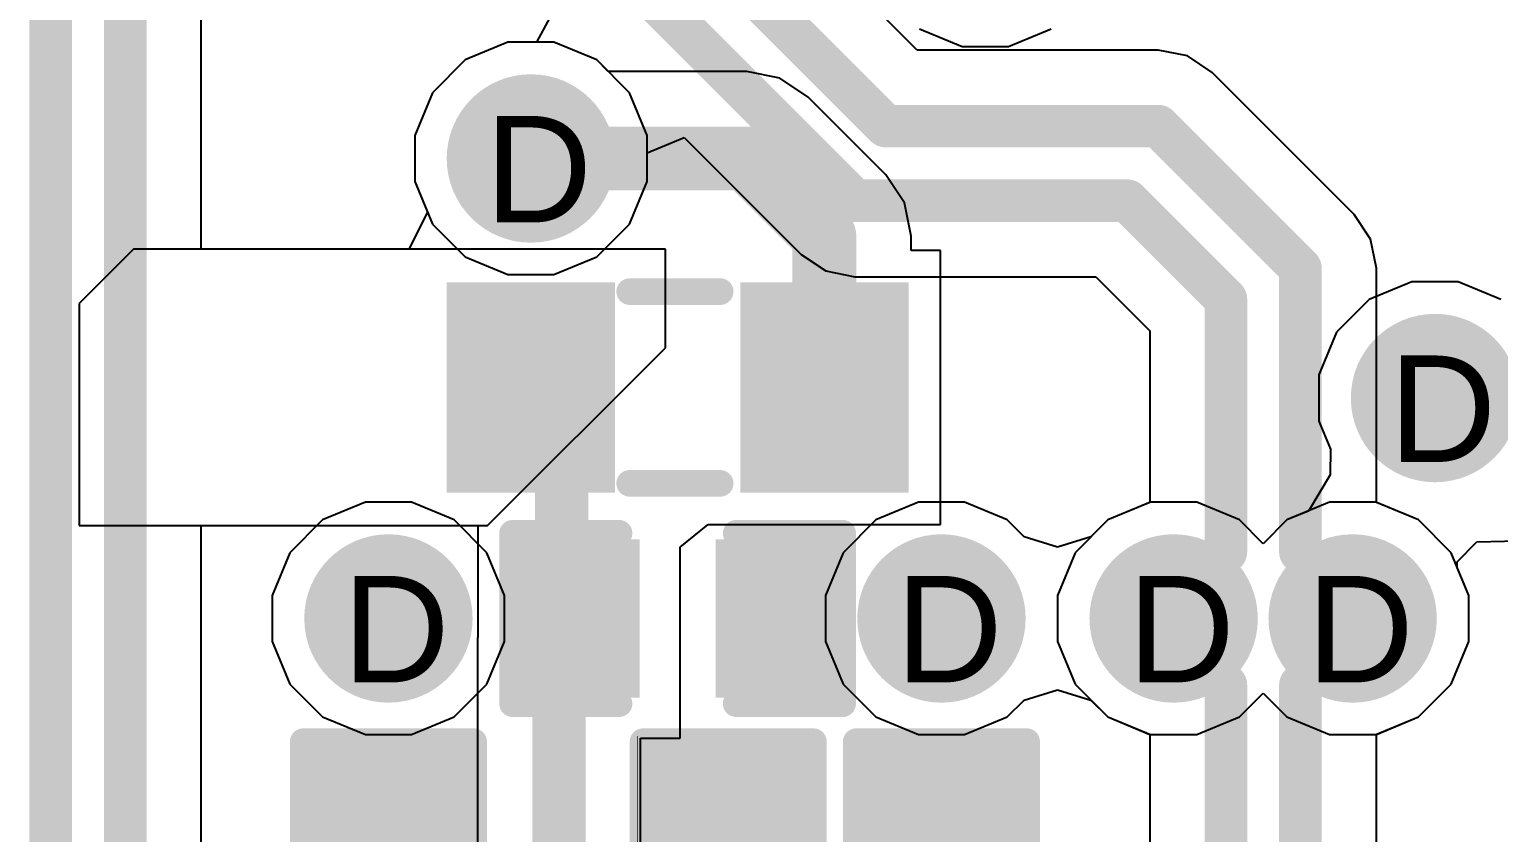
# Model space of a CAD drawing. Header units: inches. Extents: x 0 to 5032, y 0 to 5323.
# Drawn here: x 140.11 to 147.12, y 82.89 to 86.72 of the extents above; entities that cross this region are included whole.
import ezdxf

# ---------------------------------------------------------------- set-up
doc = ezdxf.new("R2010")
doc.units = ezdxf.units.IN
for name, color, linetype in [('Bottom Layer', 5, 'Continuous'), ('Bottom Solder', 6, 'Continuous'), ('Drill Drawing', 1, 'Continuous'), ('Layer 1', 16, 'Continuous'), ('Layer 2', 76, 'Continuous'), ('Top Layer', 1, 'Continuous'), ('Top Overlay', 2, 'Continuous'), ('Top Paste', 8, 'Continuous'), ('Top Solder', 216, 'Continuous'), ('Via Holes', 16, 'Continuous')]:
    doc.layers.add(name, color=color, linetype=linetype)
doc.styles.add('Arial', font='', dxfattribs={"height": 0.2})
doc.styles.get('Arial').set_extended_font_data('Arial')

# ---------------------------------------------------------------- blocks, each defined once
blk = doc.blocks.new('____0402_181')
at = {"layer": 'Top Layer'}
for points in [[(-0.6985, -0.3175), (-0.6985, 0.3175), (-0.2413, 0.3175), (-0.2413, -0.3175)], [(0.2413, -0.3175), (0.2413, 0.3175), (0.6985, 0.3175), (0.6985, -0.3175)]]:
    blk.add_hatch(color=1, dxfattribs=at).paths.add_polyline_path(points)
at = {"layer": 'Top Paste'}
for points in [[(-0.6985, -0.3175), (-0.6985, 0.3175), (-0.2413, 0.3175), (-0.2413, -0.3175)], [(0.2413, -0.3175), (0.2413, 0.3175), (0.6985, 0.3175), (0.6985, -0.3175)]]:
    blk.add_hatch(color=8, dxfattribs=at).paths.add_polyline_path(points)
at = {"layer": 'Top Solder'}
for points in [[(-0.7585, -0.3775), (-0.7585, 0.3775), (-0.1813, 0.3775), (-0.1813, -0.3775)], [(0.1813, -0.3775), (0.1813, 0.3775), (0.7585, 0.3775), (0.7585, -0.3775)]]:
    blk.add_hatch(color=216, dxfattribs=at).paths.add_polyline_path(points)
at = {"layer": 'Top Overlay'}
for points in [[(-0.2794, 0.4064, 0.127, 0.127, 0), (-0.7874, 0.4064, 0.127, 0.127, 0)], [(-0.7874, 0.4064, 0.127, 0.127, 0), (-0.7874, -0.4064, 0.127, 0.127, 0)], [(0.7874, 0.4064, 0.127, 0.127, 0), (0.2794, 0.4064, 0.127, 0.127, 0)], [(0.7874, 0.4064, 0.127, 0.127, 0), (0.7874, -0.4064, 0.127, 0.127, 0)], [(-0.2794, -0.4064, 0.127, 0.127, 0), (-0.7874, -0.4064, 0.127, 0.127, 0)], [(0.7874, -0.4064, 0.127, 0.127, 0), (0.2794, -0.4064, 0.127, 0.127, 0)]]:
    blk.add_lwpolyline(points, format="xyseb", dxfattribs=at)
for points in [[(-0.8191, 0.4064, 0.0635, 0.0635, 1), (-0.7556, 0.4064, 0.0635, 0.0635, 1)], [(-0.8191, 0.4064, 0.0635, 0.0635, 1), (-0.7556, 0.4064, 0.0635, 0.0635, 1)], [(-0.3111, 0.4064, 0.0635, 0.0635, 1), (-0.2477, 0.4064, 0.0635, 0.0635, 1)], [(0.2477, 0.4064, 0.0635, 0.0635, 1), (0.3111, 0.4064, 0.0635, 0.0635, 1)], [(0.7556, 0.4064, 0.0635, 0.0635, 1), (0.8191, 0.4064, 0.0635, 0.0635, 1)], [(0.7556, 0.4064, 0.0635, 0.0635, 1), (0.8191, 0.4064, 0.0635, 0.0635, 1)], [(-0.8191, -0.4064, 0.0635, 0.0635, 1), (-0.7556, -0.4064, 0.0635, 0.0635, 1)], [(-0.8191, -0.4064, 0.0635, 0.0635, 1), (-0.7556, -0.4064, 0.0635, 0.0635, 1)], [(-0.3111, -0.4064, 0.0635, 0.0635, 1), (-0.2477, -0.4064, 0.0635, 0.0635, 1)], [(0.2477, -0.4064, 0.0635, 0.0635, 1), (0.3111, -0.4064, 0.0635, 0.0635, 1)], [(0.7556, -0.4064, 0.0635, 0.0635, 1), (0.8191, -0.4064, 0.0635, 0.0635, 1)], [(0.7556, -0.4064, 0.0635, 0.0635, 1), (0.8191, -0.4064, 0.0635, 0.0635, 1)]]:
    blk.add_lwpolyline(points, format="xyseb", close=True, dxfattribs=at)
blk = doc.blocks.new('____0402_183')
at = {"layer": 'Top Layer'}
for points in [[(-0.6985, -0.3175), (-0.6985, 0.3175), (-0.2413, 0.3175), (-0.2413, -0.3175)], [(0.2413, -0.3175), (0.2413, 0.3175), (0.6985, 0.3175), (0.6985, -0.3175)]]:
    blk.add_hatch(color=1, dxfattribs=at).paths.add_polyline_path(points)
at = {"layer": 'Top Paste'}
for points in [[(-0.6985, -0.3175), (-0.6985, 0.3175), (-0.2413, 0.3175), (-0.2413, -0.3175)], [(0.2413, -0.3175), (0.2413, 0.3175), (0.6985, 0.3175), (0.6985, -0.3175)]]:
    blk.add_hatch(color=8, dxfattribs=at).paths.add_polyline_path(points)
at = {"layer": 'Top Solder'}
for points in [[(-0.7585, -0.3775), (-0.7585, 0.3775), (-0.1813, 0.3775), (-0.1813, -0.3775)], [(0.1813, -0.3775), (0.1813, 0.3775), (0.7585, 0.3775), (0.7585, -0.3775)]]:
    blk.add_hatch(color=216, dxfattribs=at).paths.add_polyline_path(points)
at = {"layer": 'Top Overlay'}
for points in [[(-0.2794, 0.4064, 0.127, 0.127, 0), (-0.7874, 0.4064, 0.127, 0.127, 0)], [(-0.7874, -0.4064, 0.127, 0.127, 0), (-0.7874, 0.4064, 0.127, 0.127, 0)], [(0.7874, 0.4064, 0.127, 0.127, 0), (0.2794, 0.4064, 0.127, 0.127, 0)], [(0.7874, -0.4064, 0.127, 0.127, 0), (0.7874, 0.4064, 0.127, 0.127, 0)], [(-0.2794, -0.4064, 0.127, 0.127, 0), (-0.7874, -0.4064, 0.127, 0.127, 0)], [(0.7874, -0.4064, 0.127, 0.127, 0), (0.2794, -0.4064, 0.127, 0.127, 0)]]:
    blk.add_lwpolyline(points, format="xyseb", dxfattribs=at)
for points in [[(-0.8191, 0.4064, 0.0635, 0.0635, 1), (-0.7556, 0.4064, 0.0635, 0.0635, 1)], [(-0.8191, 0.4064, 0.0635, 0.0635, 1), (-0.7556, 0.4064, 0.0635, 0.0635, 1)], [(-0.3111, 0.4064, 0.0635, 0.0635, 1), (-0.2477, 0.4064, 0.0635, 0.0635, 1)], [(0.2477, 0.4064, 0.0635, 0.0635, 1), (0.3111, 0.4064, 0.0635, 0.0635, 1)], [(0.7556, 0.4064, 0.0635, 0.0635, 1), (0.8191, 0.4064, 0.0635, 0.0635, 1)], [(0.7556, 0.4064, 0.0635, 0.0635, 1), (0.8191, 0.4064, 0.0635, 0.0635, 1)], [(-0.8191, -0.4064, 0.0635, 0.0635, 1), (-0.7556, -0.4064, 0.0635, 0.0635, 1)], [(-0.8191, -0.4064, 0.0635, 0.0635, 1), (-0.7556, -0.4064, 0.0635, 0.0635, 1)], [(-0.3111, -0.4064, 0.0635, 0.0635, 1), (-0.2477, -0.4064, 0.0635, 0.0635, 1)], [(0.2477, -0.4064, 0.0635, 0.0635, 1), (0.3111, -0.4064, 0.0635, 0.0635, 1)], [(0.7556, -0.4064, 0.0635, 0.0635, 1), (0.8191, -0.4064, 0.0635, 0.0635, 1)], [(0.7556, -0.4064, 0.0635, 0.0635, 1), (0.8191, -0.4064, 0.0635, 0.0635, 1)]]:
    blk.add_lwpolyline(points, format="xyseb", close=True, dxfattribs=at)
blk = doc.blocks.new('____0402_184')
at = {"layer": 'Top Layer'}
for points in [[(-0.6985, -0.3175), (-0.6985, 0.3175), (-0.2413, 0.3175), (-0.2413, -0.3175)], [(0.2413, -0.3175), (0.2413, 0.3175), (0.6985, 0.3175), (0.6985, -0.3175)]]:
    blk.add_hatch(color=1, dxfattribs=at).paths.add_polyline_path(points)
at = {"layer": 'Top Paste'}
for points in [[(-0.6985, -0.3175), (-0.6985, 0.3175), (-0.2413, 0.3175), (-0.2413, -0.3175)], [(0.2413, -0.3175), (0.2413, 0.3175), (0.6985, 0.3175), (0.6985, -0.3175)]]:
    blk.add_hatch(color=8, dxfattribs=at).paths.add_polyline_path(points)
at = {"layer": 'Top Solder'}
for points in [[(-0.7585, -0.3775), (-0.7585, 0.3775), (-0.1813, 0.3775), (-0.1813, -0.3775)], [(0.1813, -0.3775), (0.1813, 0.3775), (0.7585, 0.3775), (0.7585, -0.3775)]]:
    blk.add_hatch(color=216, dxfattribs=at).paths.add_polyline_path(points)
at = {"layer": 'Top Overlay'}
for points in [[(-0.2794, 0.4064, 0.127, 0.127, 0), (-0.7874, 0.4064, 0.127, 0.127, 0)], [(-0.7874, -0.4064, 0.127, 0.127, 0), (-0.7874, 0.4064, 0.127, 0.127, 0)], [(0.7874, 0.4064, 0.127, 0.127, 0), (0.2794, 0.4064, 0.127, 0.127, 0)], [(0.7874, -0.4064, 0.127, 0.127, 0), (0.7874, 0.4064, 0.127, 0.127, 0)], [(-0.2794, -0.4064, 0.127, 0.127, 0), (-0.7874, -0.4064, 0.127, 0.127, 0)], [(0.7874, -0.4064, 0.127, 0.127, 0), (0.2794, -0.4064, 0.127, 0.127, 0)]]:
    blk.add_lwpolyline(points, format="xyseb", dxfattribs=at)
for points in [[(-0.8191, 0.4064, 0.0635, 0.0635, 1), (-0.7556, 0.4064, 0.0635, 0.0635, 1)], [(-0.8191, 0.4064, 0.0635, 0.0635, 1), (-0.7556, 0.4064, 0.0635, 0.0635, 1)], [(-0.3111, 0.4064, 0.0635, 0.0635, 1), (-0.2477, 0.4064, 0.0635, 0.0635, 1)], [(0.2477, 0.4064, 0.0635, 0.0635, 1), (0.3111, 0.4064, 0.0635, 0.0635, 1)], [(0.7556, 0.4064, 0.0635, 0.0635, 1), (0.8191, 0.4064, 0.0635, 0.0635, 1)], [(0.7556, 0.4064, 0.0635, 0.0635, 1), (0.8191, 0.4064, 0.0635, 0.0635, 1)], [(-0.8191, -0.4064, 0.0635, 0.0635, 1), (-0.7556, -0.4064, 0.0635, 0.0635, 1)], [(-0.8191, -0.4064, 0.0635, 0.0635, 1), (-0.7556, -0.4064, 0.0635, 0.0635, 1)], [(-0.3111, -0.4064, 0.0635, 0.0635, 1), (-0.2477, -0.4064, 0.0635, 0.0635, 1)], [(0.2477, -0.4064, 0.0635, 0.0635, 1), (0.3111, -0.4064, 0.0635, 0.0635, 1)], [(0.7556, -0.4064, 0.0635, 0.0635, 1), (0.8191, -0.4064, 0.0635, 0.0635, 1)], [(0.7556, -0.4064, 0.0635, 0.0635, 1), (0.8191, -0.4064, 0.0635, 0.0635, 1)]]:
    blk.add_lwpolyline(points, format="xyseb", close=True, dxfattribs=at)
blk = doc.blocks.new('IND_0603__1608_M_______197')
at = {"layer": 'Top Layer'}
for points in [[(-1, 0.4), (-0.4, 0.4), (-0.4, -0.4), (-1, -0.4)], [(0.4, 0.4), (1, 0.4), (1, -0.4), (0.4, -0.4)]]:
    blk.add_hatch(color=1, dxfattribs=at).paths.add_polyline_path(points)
at = {"layer": 'Top Paste'}
for points in [[(-1, 0.4), (-0.4, 0.4), (-0.4, -0.4), (-1, -0.4)], [(0.4, 0.4), (1, 0.4), (1, -0.4), (0.4, -0.4)]]:
    blk.add_hatch(color=8, dxfattribs=at).paths.add_polyline_path(points)
at = {"layer": 'Top Solder'}
for points in [[(-1.1016, 0.5016), (-0.2984, 0.5016), (-0.2984, -0.5016), (-1.1016, -0.5016)], [(0.2984, 0.5016), (1.1016, 0.5016), (1.1016, -0.5016), (0.2984, -0.5016)]]:
    blk.add_hatch(color=216, dxfattribs=at).paths.add_polyline_path(points)
at = {"layer": 'Top Overlay'}
for points in [[(0.2286, 0.4572, 0.127, 0.127, 0), (-0.2032, 0.4572, 0.127, 0.127, 0)], [(0.2286, -0.4572, 0.127, 0.127, 0), (-0.2032, -0.4572, 0.127, 0.127, 0)]]:
    blk.add_lwpolyline(points, format="xyseb", dxfattribs=at)
for points in [[(-0.2349, 0.4572, 0.0635, 0.0635, 1), (-0.1714, 0.4572, 0.0635, 0.0635, 1)], [(0.1968, 0.4572, 0.0635, 0.0635, 1), (0.2604, 0.4572, 0.0635, 0.0635, 1)], [(-0.2349, -0.4572, 0.0635, 0.0635, 1), (-0.1714, -0.4572, 0.0635, 0.0635, 1)], [(0.1968, -0.4572, 0.0635, 0.0635, 1), (0.2604, -0.4572, 0.0635, 0.0635, 1)]]:
    blk.add_lwpolyline(points, format="xyseb", close=True, dxfattribs=at)
blk = doc.blocks.new('R___0402_203')
at = {"layer": 'Top Layer'}
for points in [[(-0.6985, -0.3175), (-0.6985, 0.3175), (-0.2413, 0.3175), (-0.2413, -0.3175)], [(0.2413, -0.3175), (0.2413, 0.3175), (0.6985, 0.3175), (0.6985, -0.3175)]]:
    blk.add_hatch(color=1, dxfattribs=at).paths.add_polyline_path(points)
at = {"layer": 'Top Paste'}
for points in [[(-0.6985, -0.3175), (-0.6985, 0.3175), (-0.2413, 0.3175), (-0.2413, -0.3175)], [(0.2413, -0.3175), (0.2413, 0.3175), (0.6985, 0.3175), (0.6985, -0.3175)]]:
    blk.add_hatch(color=8, dxfattribs=at).paths.add_polyline_path(points)
at = {"layer": 'Top Solder'}
for points in [[(-0.7535, -0.3725), (-0.7535, 0.3725), (-0.1863, 0.3725), (-0.1863, -0.3725)], [(0.1863, -0.3725), (0.1863, 0.3725), (0.7535, 0.3725), (0.7535, -0.3725)]]:
    blk.add_hatch(color=216, dxfattribs=at).paths.add_polyline_path(points)
at = {"layer": 'Top Overlay'}
for points in [[(-0.7874, -0.4064, 0.127, 0.127, 0), (-0.7874, 0.4064, 0.127, 0.127, 0)], [(0.7874, 0.4064, 0.127, 0.127, 0), (-0.7874, 0.4064, 0.127, 0.127, 0)], [(0.7874, -0.4064, 0.127, 0.127, 0), (0.7874, 0.4064, 0.127, 0.127, 0)], [(0.7874, -0.4064, 0.127, 0.127, 0), (-0.7874, -0.4064, 0.127, 0.127, 0)], [(0.8128, -0.4318, 0.00323, 0.00323, 0), (-0.8128, -0.4318, 0.00323, 0.00323, 0)]]:
    blk.add_lwpolyline(points, format="xyseb", dxfattribs=at)
for points in [[(-0.8191, 0.4064, 0.0635, 0.0635, 1), (-0.7556, 0.4064, 0.0635, 0.0635, 1)], [(-0.8191, 0.4064, 0.0635, 0.0635, 1), (-0.7556, 0.4064, 0.0635, 0.0635, 1)], [(0.7556, 0.4064, 0.0635, 0.0635, 1), (0.8191, 0.4064, 0.0635, 0.0635, 1)], [(0.7556, 0.4064, 0.0635, 0.0635, 1), (0.8191, 0.4064, 0.0635, 0.0635, 1)], [(-0.8191, -0.4064, 0.0635, 0.0635, 1), (-0.7556, -0.4064, 0.0635, 0.0635, 1)], [(-0.8191, -0.4064, 0.0635, 0.0635, 1), (-0.7556, -0.4064, 0.0635, 0.0635, 1)], [(0.7556, -0.4064, 0.0635, 0.0635, 1), (0.8191, -0.4064, 0.0635, 0.0635, 1)], [(0.7556, -0.4064, 0.0635, 0.0635, 1), (0.8191, -0.4064, 0.0635, 0.0635, 1)], [(-0.8136, -0.4318, 0.00161, 0.00161, 1), (-0.812, -0.4318, 0.00161, 0.00161, 1)], [(0.812, -0.4318, 0.00161, 0.00161, 1), (0.8136, -0.4318, 0.00161, 0.00161, 1)]]:
    blk.add_lwpolyline(points, format="xyseb", close=True, dxfattribs=at)

msp = doc.modelspace()

# ---------------------------------------------------------------- hatches: boundary and pattern name
at = {"layer": 'Bottom Layer'}
h = msp.add_hatch(color=5, dxfattribs=at)
edge = h.paths.add_edge_path()
edge.add_arc((142.5034, 86.1016), 0.3, 0, 360)
h = msp.add_hatch(color=5, dxfattribs=at)
edge = h.paths.add_edge_path()
edge.add_arc((146.8167, 84.9591), 0.3, 0, 360)
h = msp.add_hatch(color=5, dxfattribs=at)
edge = h.paths.add_edge_path()
edge.add_arc((141.8237, 83.9078), 0.3, 0, 360)
h = msp.add_hatch(color=5, dxfattribs=at)
edge = h.paths.add_edge_path()
edge.add_arc((144.4621, 83.9078), 0.3, 0, 360)
h = msp.add_hatch(color=5, dxfattribs=at)
edge = h.paths.add_edge_path()
edge.add_arc((145.5698, 83.9078), 0.3, 0, 360)
h = msp.add_hatch(color=5, dxfattribs=at)
edge = h.paths.add_edge_path()
edge.add_arc((146.4238, 83.9078), 0.3, 0, 360)
at = {"layer": 'Bottom Solder'}
h = msp.add_hatch(color=6, dxfattribs=at)
edge = h.paths.add_edge_path()
edge.add_arc((142.5034, 86.1016), 0.4016, 0, 360)
h = msp.add_hatch(color=6, dxfattribs=at)
edge = h.paths.add_edge_path()
edge.add_arc((146.8167, 84.9591), 0.4016, 0, 360)
h = msp.add_hatch(color=6, dxfattribs=at)
edge = h.paths.add_edge_path()
edge.add_arc((141.8237, 83.9078), 0.4016, 0, 360)
h = msp.add_hatch(color=6, dxfattribs=at)
edge = h.paths.add_edge_path()
edge.add_arc((144.4621, 83.9078), 0.4016, 0, 360)
h = msp.add_hatch(color=6, dxfattribs=at)
edge = h.paths.add_edge_path()
edge.add_arc((145.5698, 83.9078), 0.4016, 0, 360)
h = msp.add_hatch(color=6, dxfattribs=at)
edge = h.paths.add_edge_path()
edge.add_arc((146.4238, 83.9078), 0.4016, 0, 360)
at = {"layer": 'Layer 1'}
h = msp.add_hatch(color=16, dxfattribs=at)
edge = h.paths.add_edge_path()
edge.add_arc((142.5034, 86.1016), 0.3, 0, 360)
h = msp.add_hatch(color=16, dxfattribs=at)
edge = h.paths.add_edge_path()
edge.add_arc((146.8167, 84.9591), 0.3, 0, 360)
h = msp.add_hatch(color=16, dxfattribs=at)
edge = h.paths.add_edge_path()
edge.add_arc((141.8237, 83.9078), 0.3, 0, 360)
h = msp.add_hatch(color=16, dxfattribs=at)
edge = h.paths.add_edge_path()
edge.add_arc((144.4621, 83.9078), 0.3, 0, 360)
h = msp.add_hatch(color=16, dxfattribs=at)
edge = h.paths.add_edge_path()
edge.add_arc((145.5698, 83.9078), 0.3, 0, 360)
h = msp.add_hatch(color=16, dxfattribs=at)
edge = h.paths.add_edge_path()
edge.add_arc((146.4238, 83.9078), 0.3, 0, 360)
at = {"layer": 'Layer 2'}
h = msp.add_hatch(color=76, dxfattribs=at)
edge = h.paths.add_edge_path()
edge.add_arc((142.5034, 86.1016), 0.3, 0, 360)
h = msp.add_hatch(color=76, dxfattribs=at)
edge = h.paths.add_edge_path()
edge.add_arc((146.8167, 84.9591), 0.3, 0, 360)
h = msp.add_hatch(color=76, dxfattribs=at)
edge = h.paths.add_edge_path()
edge.add_arc((141.8237, 83.9078), 0.3, 0, 360)
h = msp.add_hatch(color=76, dxfattribs=at)
edge = h.paths.add_edge_path()
edge.add_arc((144.4621, 83.9078), 0.3, 0, 360)
h = msp.add_hatch(color=76, dxfattribs=at)
edge = h.paths.add_edge_path()
edge.add_arc((145.5698, 83.9078), 0.3, 0, 360)
h = msp.add_hatch(color=76, dxfattribs=at)
edge = h.paths.add_edge_path()
edge.add_arc((146.4238, 83.9078), 0.3, 0, 360)
at = {"layer": 'Top Layer'}
h = msp.add_hatch(color=1, dxfattribs=at)
edge = h.paths.add_edge_path()
edge.add_arc((142.5034, 86.1016), 0.3, 0, 360)
h = msp.add_hatch(color=1, dxfattribs=at)
edge = h.paths.add_edge_path()
edge.add_arc((146.8167, 84.9591), 0.3, 0, 360)
h = msp.add_hatch(color=1, dxfattribs=at)
edge = h.paths.add_edge_path()
edge.add_arc((141.8237, 83.9078), 0.3, 0, 360)
h = msp.add_hatch(color=1, dxfattribs=at)
edge = h.paths.add_edge_path()
edge.add_arc((144.4621, 83.9078), 0.3, 0, 360)
h = msp.add_hatch(color=1, dxfattribs=at)
edge = h.paths.add_edge_path()
edge.add_arc((145.5698, 83.9078), 0.3, 0, 360)
h = msp.add_hatch(color=1, dxfattribs=at)
edge = h.paths.add_edge_path()
edge.add_arc((146.4238, 83.9078), 0.3, 0, 360)
at = {"layer": 'Top Solder'}
h = msp.add_hatch(color=216, dxfattribs=at)
edge = h.paths.add_edge_path()
edge.add_arc((142.5034, 86.1016), 0.4016, 0, 360)
h = msp.add_hatch(color=216, dxfattribs=at)
edge = h.paths.add_edge_path()
edge.add_arc((146.8167, 84.9591), 0.4016, 0, 360)
h = msp.add_hatch(color=216, dxfattribs=at)
edge = h.paths.add_edge_path()
edge.add_arc((141.8237, 83.9078), 0.4016, 0, 360)
h = msp.add_hatch(color=216, dxfattribs=at)
edge = h.paths.add_edge_path()
edge.add_arc((144.4621, 83.9078), 0.4016, 0, 360)
h = msp.add_hatch(color=216, dxfattribs=at)
edge = h.paths.add_edge_path()
edge.add_arc((145.5698, 83.9078), 0.4016, 0, 360)
h = msp.add_hatch(color=216, dxfattribs=at)
edge = h.paths.add_edge_path()
edge.add_arc((146.4238, 83.9078), 0.4016, 0, 360)
at = {"layer": 'Via Holes'}
h = msp.add_hatch(color=7, dxfattribs=at)
edge = h.paths.add_edge_path()
edge.add_arc((142.5034, 86.1016), 0.15, 0, 360)
h = msp.add_hatch(color=7, dxfattribs=at)
edge = h.paths.add_edge_path()
edge.add_arc((146.8167, 84.9591), 0.15, 0, 360)
h = msp.add_hatch(color=7, dxfattribs=at)
edge = h.paths.add_edge_path()
edge.add_arc((141.8237, 83.9078), 0.15, 0, 360)
h = msp.add_hatch(color=7, dxfattribs=at)
edge = h.paths.add_edge_path()
edge.add_arc((144.4621, 83.9078), 0.15, 0, 360)
h = msp.add_hatch(color=7, dxfattribs=at)
edge = h.paths.add_edge_path()
edge.add_arc((145.5698, 83.9078), 0.15, 0, 360)
h = msp.add_hatch(color=7, dxfattribs=at)
edge = h.paths.add_edge_path()
edge.add_arc((146.4238, 83.9078), 0.15, 0, 360)

# ---------------------------------------------------------------- linework, layer by layer
at = {"layer": 'Bottom Layer'}
for p, q in [((144.3469, 86.6184), (143.5932, 87.3721)), ((142.5944, 86.7739), (142.5298, 86.6556)), ((142.3933, 86.6556), (142.1896, 86.5713)), ((142.5298, 86.6556), (142.3933, 86.6556)), ((142.1896, 86.5713), (142.0338, 86.4154)), ((145.4966, 86.6184), (144.3469, 86.6184)), ((145.6354, 86.5908), (145.4966, 86.6184)), ((145.4966, 86.6184), (145.4966, 86.6184)), ((145.753, 86.5122), (145.6354, 86.5908)), ((146.0524, 86.2128), (145.753, 86.5122)), ((142.0338, 86.4154), (141.9494, 86.2118)), ((141.9494, 86.2118), (141.9494, 85.9914)), ((143.0574, 86.128), (143.2352, 86.2017)), ((143.2352, 86.2017), (143.7931, 85.6438)), ((146.4309, 85.8343), (146.0524, 86.2128)), ((146.0524, 86.2128), (146.0524, 86.2128)), ((146.0524, 86.2128), (146.0524, 86.2128)), ((143.0574, 85.9914), (143.0574, 86.128)), ((141.9494, 85.9914), (142.0338, 85.7878)), ((142.9731, 85.7878), (143.0574, 85.9914)), ((146.5095, 85.7166), (146.4309, 85.8343)), ((142.0338, 85.7878), (142.1896, 85.632)), ((142.8173, 85.632), (142.9731, 85.7878)), ((146.5371, 85.5779), (146.5095, 85.7166)), ((142.1896, 85.632), (142.3933, 85.5476)), ((142.6136, 85.5476), (142.8173, 85.632)), ((143.7931, 85.6438), (143.7931, 85.6438)), ((143.7931, 85.6438), (143.9107, 85.5652)), ((142.3933, 85.5476), (142.6136, 85.5476)), ((143.9107, 85.5652), (144.0495, 85.5376)), ((144.0495, 85.5376), (144.0495, 85.5376)), ((144.0495, 85.5376), (145.1992, 85.5376)), ((145.1992, 85.5376), (145.2882, 85.4486)), ((146.5371, 84.4605), (146.5371, 85.5779)), ((146.5371, 85.5779), (146.5371, 85.5779)), ((145.2882, 85.4486), (145.2882, 85.4486)), ((145.2882, 85.4486), (145.4564, 85.2804)), ((145.4564, 85.2804), (145.4564, 84.4605)), ((145.4564, 84.4605), (145.2559, 84.3775)), ((146.7376, 84.3775), (146.5371, 84.4605)), ((145.2559, 84.3775), (145.1001, 84.2216)), ((146.8934, 84.2216), (146.7376, 84.3775)), ((145.1001, 84.2216), (145.0158, 84.018)), ((146.9778, 84.018), (146.8934, 84.2216)), ((145.0158, 84.018), (145.0158, 83.7976)), ((146.9778, 83.7976), (146.9778, 84.018)), ((145.0158, 83.7976), (145.1001, 83.594)), ((146.8934, 83.594), (146.9778, 83.7976)), ((145.1001, 83.594), (145.2559, 83.4382)), ((146.7376, 83.4382), (146.8934, 83.594)), ((145.8836, 83.4382), (145.9968, 83.5514)), ((145.9968, 83.5514), (146.1099, 83.4382)), ((145.2559, 83.4382), (145.4596, 83.3538)), ((145.6799, 83.3538), (145.8836, 83.4382)), ((146.1099, 83.4382), (146.3136, 83.3538)), ((146.5339, 83.3538), (146.7376, 83.4382)), ((145.4596, 83.3538), (145.6799, 83.3538)), ((146.3136, 83.3538), (146.5339, 83.3538))]:
    msp.add_line(p, q, dxfattribs=at)
for points in [[(143.2306, 87.2219, 0.2032, 0.2032, 0), (144.1968, 86.2558, 0.2032, 0.2032, 0)], [(142.875, 87.0746, 0.2032, 0.2032, 0), (144.0495, 85.9002, 0.2032, 0.2032, 0)], [(144.1968, 86.2558, 0.2032, 0.2032, 0), (145.4966, 86.2558, 0.2032, 0.2032, 0)], [(145.4966, 86.2558, 0.2032, 0.2032, 0), (145.796, 85.9564, 0.2032, 0.2032, 0)], [(145.796, 85.9564, 0.2032, 0.2032, 0), (146.1746, 85.5779, 0.2032, 0.2032, 0)], [(145.796, 85.9564, 0.2032, 0.2032, 0), (145.796, 85.9564, 0.2032, 0.2032, 0)], [(144.0495, 85.9002, 0.2032, 0.2032, 0), (145.3493, 85.9002, 0.2032, 0.2032, 0)], [(145.3493, 85.9002, 0.2032, 0.2032, 0), (145.5446, 85.705, 0.2032, 0.2032, 0)], [(145.5446, 85.705, 0.2032, 0.2032, 0), (145.819, 85.4306, 0.2032, 0.2032, 0)], [(146.1746, 84.2253, 0.2032, 0.2032, 0), (146.1746, 85.5779, 0.2032, 0.2032, 0)], [(145.819, 84.2253, 0.2032, 0.2032, 0), (145.819, 85.4306, 0.2032, 0.2032, 0)], [(145.5698, 83.9761, 0.2032, 0.2032, 0), (145.819, 84.2253, 0.2032, 0.2032, 0)], [(146.1746, 84.2253, 0.2032, 0.2032, 0), (146.4238, 83.9761, 0.2032, 0.2032, 0)], [(145.5698, 83.9078, 0.2032, 0.2032, 0), (145.5698, 83.9761, 0.2032, 0.2032, 0)], [(146.4238, 83.9078, 0.2032, 0.2032, 0), (146.4238, 83.9761, 0.2032, 0.2032, 0)]]:
    msp.add_lwpolyline(points, format="xyseb", dxfattribs=at)
for points in [[(144.146, 86.2558, 0.1016, 0.1016, 1), (144.2476, 86.2558, 0.1016, 0.1016, 1)], [(144.146, 86.2558, 0.1016, 0.1016, 1), (144.2476, 86.2558, 0.1016, 0.1016, 1)], [(145.4458, 86.2558, 0.1016, 0.1016, 1), (145.5474, 86.2558, 0.1016, 0.1016, 1)], [(145.4458, 86.2558, 0.1016, 0.1016, 1), (145.5474, 86.2558, 0.1016, 0.1016, 1)], [(145.7452, 85.9564, 0.1016, 0.1016, 1), (145.8468, 85.9564, 0.1016, 0.1016, 1)], [(145.7452, 85.9564, 0.1016, 0.1016, 1), (145.8468, 85.9564, 0.1016, 0.1016, 1)], [(145.7452, 85.9564, 0.1016, 0.1016, 1), (145.8468, 85.9564, 0.1016, 0.1016, 1)], [(145.7452, 85.9564, 0.1016, 0.1016, 1), (145.8468, 85.9564, 0.1016, 0.1016, 1)], [(143.9987, 85.9002, 0.1016, 0.1016, 1), (144.1003, 85.9002, 0.1016, 0.1016, 1)], [(143.9987, 85.9002, 0.1016, 0.1016, 1), (144.1003, 85.9002, 0.1016, 0.1016, 1)], [(145.2985, 85.9002, 0.1016, 0.1016, 1), (145.4001, 85.9002, 0.1016, 0.1016, 1)], [(145.2985, 85.9002, 0.1016, 0.1016, 1), (145.4001, 85.9002, 0.1016, 0.1016, 1)], [(145.4938, 85.705, 0.1016, 0.1016, 1), (145.5954, 85.705, 0.1016, 0.1016, 1)], [(145.4938, 85.705, 0.1016, 0.1016, 1), (145.5954, 85.705, 0.1016, 0.1016, 1)], [(146.1238, 85.5779, 0.1016, 0.1016, 1), (146.2254, 85.5779, 0.1016, 0.1016, 1)], [(146.1238, 85.5779, 0.1016, 0.1016, 1), (146.2254, 85.5779, 0.1016, 0.1016, 1)], [(145.7682, 85.4306, 0.1016, 0.1016, 1), (145.8698, 85.4306, 0.1016, 0.1016, 1)], [(145.7682, 85.4306, 0.1016, 0.1016, 1), (145.8698, 85.4306, 0.1016, 0.1016, 1)], [(145.7682, 84.2253, 0.1016, 0.1016, 1), (145.8698, 84.2253, 0.1016, 0.1016, 1)], [(145.7682, 84.2253, 0.1016, 0.1016, 1), (145.8698, 84.2253, 0.1016, 0.1016, 1)], [(146.1238, 84.2253, 0.1016, 0.1016, 1), (146.2254, 84.2253, 0.1016, 0.1016, 1)], [(146.1238, 84.2253, 0.1016, 0.1016, 1), (146.2254, 84.2253, 0.1016, 0.1016, 1)], [(145.519, 83.9761, 0.1016, 0.1016, 1), (145.6206, 83.9761, 0.1016, 0.1016, 1)], [(145.519, 83.9761, 0.1016, 0.1016, 1), (145.6206, 83.9761, 0.1016, 0.1016, 1)], [(146.373, 83.9761, 0.1016, 0.1016, 1), (146.4746, 83.9761, 0.1016, 0.1016, 1)], [(146.373, 83.9761, 0.1016, 0.1016, 1), (146.4746, 83.9761, 0.1016, 0.1016, 1)], [(145.519, 83.9078, 0.1016, 0.1016, 1), (145.6206, 83.9078, 0.1016, 0.1016, 1)], [(146.373, 83.9078, 0.1016, 0.1016, 1), (146.4746, 83.9078, 0.1016, 0.1016, 1)]]:
    msp.add_lwpolyline(points, format="xyseb", close=True, dxfattribs=at)
at = {"layer": 'Layer 1'}
for p, q in [((142.3933, 86.6556), (142.1896, 86.5713)), ((142.6136, 86.6556), (142.3933, 86.6556)), ((142.8173, 86.5713), (142.6136, 86.6556)), ((142.1896, 86.5713), (142.0338, 86.4154)), ((142.9731, 86.4154), (142.8173, 86.5713)), ((142.0338, 86.4154), (141.9494, 86.2118)), ((143.0574, 86.2118), (142.9731, 86.4154)), ((141.9494, 86.2118), (141.9494, 85.9914)), ((143.0574, 85.9914), (143.0574, 86.2118)), ((141.9494, 85.9914), (142.0338, 85.7878)), ((142.9731, 85.7878), (143.0574, 85.9914)), ((142.0338, 85.7878), (142.1896, 85.632)), ((142.8173, 85.632), (142.9731, 85.7878)), ((142.1896, 85.632), (142.3933, 85.5476)), ((142.6136, 85.5476), (142.8173, 85.632)), ((142.3933, 85.5476), (142.6136, 85.5476)), ((145.4596, 84.4618), (145.2559, 84.3775)), ((145.6799, 84.4618), (145.4596, 84.4618)), ((145.8836, 84.3775), (145.6799, 84.4618)), ((146.3136, 84.4618), (146.1099, 84.3775)), ((146.5339, 84.4618), (146.3136, 84.4618)), ((146.7376, 84.3775), (146.5339, 84.4618)), ((145.2559, 84.3775), (145.1001, 84.2216)), ((145.9968, 84.2643), (145.8836, 84.3775)), ((146.1099, 84.3775), (145.9968, 84.2643)), ((146.8934, 84.2216), (146.7376, 84.3775)), ((145.1001, 84.2216), (145.0158, 84.018)), ((146.9778, 84.018), (146.8934, 84.2216)), ((145.0158, 84.018), (145.0158, 83.7976)), ((146.9778, 83.7976), (146.9778, 84.018)), ((145.0158, 83.7976), (145.1001, 83.594)), ((146.8934, 83.594), (146.9778, 83.7976)), ((145.1001, 83.594), (145.2559, 83.4382)), ((146.7376, 83.4382), (146.8934, 83.594)), ((145.8836, 83.4382), (145.9968, 83.5514)), ((145.9968, 83.5514), (146.1099, 83.4382)), ((145.2559, 83.4382), (145.4596, 83.3538)), ((145.6799, 83.3538), (145.8836, 83.4382)), ((146.1099, 83.4382), (146.3136, 83.3538)), ((146.5339, 83.3538), (146.7376, 83.4382)), ((145.4596, 83.3538), (145.6799, 83.3538)), ((146.3136, 83.3538), (146.5339, 83.3538))]:
    msp.add_line(p, q, dxfattribs=at)
at = {"layer": 'Layer 2'}
for p, q in [((144.3579, 86.7195), (144.5615, 86.6352)), ((144.7819, 86.6352), (144.9855, 86.7195)), ((144.5615, 86.6352), (144.7819, 86.6352)), ((146.7065, 85.5131), (146.5029, 85.4288)), ((146.9269, 85.5131), (146.7065, 85.5131)), ((147.1305, 85.4288), (146.9269, 85.5131)), ((146.5029, 85.4288), (146.3471, 85.2729)), ((146.3471, 85.2729), (146.2627, 85.0693)), ((146.2627, 85.0693), (146.2627, 84.8489)), ((146.2627, 84.8489), (146.3179, 84.7158)), ((146.3179, 84.7158), (146.3158, 84.5928)), ((146.3158, 84.5928), (146.213, 84.4202)), ((141.7136, 84.4618), (141.5099, 84.3775)), ((141.9339, 84.4618), (141.7136, 84.4618)), ((142.1376, 84.3775), (141.9339, 84.4618)), ((144.352, 84.4618), (144.1483, 84.3775)), ((144.5723, 84.4618), (144.352, 84.4618)), ((144.776, 84.3775), (144.5723, 84.4618)), ((145.4596, 84.4618), (145.2559, 84.3775)), ((145.6799, 84.4618), (145.4596, 84.4618)), ((145.8836, 84.3775), (145.6799, 84.4618)), ((146.213, 84.4202), (146.1099, 84.3775)), ((141.5099, 84.3775), (141.3541, 84.2216)), ((142.2934, 84.2216), (142.1376, 84.3775)), ((144.1483, 84.3775), (143.9925, 84.2216)), ((144.8564, 84.2971), (144.776, 84.3775)), ((145.2559, 84.3775), (145.1755, 84.2971)), ((145.9968, 84.2643), (145.8836, 84.3775)), ((146.1099, 84.3775), (145.9968, 84.2643)), ((145.016, 84.2477), (144.8564, 84.2971)), ((145.1755, 84.2971), (145.016, 84.2477)), ((146.9231, 84.1775), (147.0156, 84.2741)), ((147.0156, 84.2741), (147.3169, 84.2799)), ((141.3541, 84.2216), (141.2698, 84.018)), ((142.3777, 84.018), (142.2934, 84.2216)), ((143.9925, 84.2216), (143.9082, 84.018)), ((146.9226, 84.1511), (146.9231, 84.1775)), ((146.9778, 84.018), (146.9226, 84.1511)), ((141.2698, 84.018), (141.2698, 83.7976)), ((142.3777, 83.7976), (142.3777, 84.018)), ((143.9082, 84.018), (143.9082, 83.7976)), ((146.9778, 83.7976), (146.9778, 84.018)), ((141.2698, 83.7976), (141.3541, 83.594)), ((142.2934, 83.594), (142.3777, 83.7976)), ((143.9082, 83.7976), (143.9925, 83.594)), ((146.8934, 83.594), (146.9778, 83.7976)), ((141.3541, 83.594), (141.5099, 83.4382)), ((142.1376, 83.4382), (142.2934, 83.594)), ((143.9925, 83.594), (144.1483, 83.4382)), ((144.8564, 83.5186), (145.016, 83.568)), ((145.016, 83.568), (145.1755, 83.5186)), ((146.7376, 83.4382), (146.8934, 83.594)), ((144.776, 83.4382), (144.8564, 83.5186)), ((145.1755, 83.5186), (145.2559, 83.4382)), ((145.8836, 83.4382), (145.9968, 83.5514)), ((145.9968, 83.5514), (146.1099, 83.4382)), ((141.5099, 83.4382), (141.7136, 83.3538)), ((141.9339, 83.3538), (142.1376, 83.4382)), ((144.1483, 83.4382), (144.352, 83.3538)), ((144.5723, 83.3538), (144.776, 83.4382)), ((145.2559, 83.4382), (145.4596, 83.3538)), ((145.6799, 83.3538), (145.8836, 83.4382)), ((146.1099, 83.4382), (146.3136, 83.3538)), ((146.5339, 83.3538), (146.7376, 83.4382)), ((141.7136, 83.3538), (141.9339, 83.3538)), ((144.352, 83.3538), (144.5723, 83.3538)), ((145.4596, 83.3538), (145.6799, 83.3538)), ((146.3136, 83.3538), (146.5339, 83.3538))]:
    msp.add_line(p, q, dxfattribs=at)
at = {"layer": 'Top Layer'}
for p, q in [((140.9306, 85.6684), (140.9306, 88.5032)), ((142.3933, 86.6556), (142.1896, 86.5713)), ((142.6136, 86.6556), (142.3933, 86.6556)), ((142.8173, 86.5713), (142.6136, 86.6556)), ((142.1896, 86.5713), (142.0338, 86.4154)), ((142.8726, 86.516), (142.8173, 86.5713)), ((143.533, 86.516), (142.8726, 86.516)), ((143.6915, 86.4845), (143.533, 86.516)), ((143.826, 86.3946), (143.6915, 86.4845)), ((142.0338, 86.4154), (141.9494, 86.2118)), ((144.1964, 86.0241), (143.826, 86.3946)), ((141.9494, 86.2118), (141.9494, 85.9914)), ((144.2863, 85.8897), (144.1964, 86.0241)), ((141.9494, 85.9914), (142.0096, 85.8462)), ((144.3178, 85.7311), (144.2863, 85.8897)), ((142.0096, 85.8462), (141.9209, 85.6684)), ((144.3178, 85.6634), (144.3178, 85.7311)), ((140.6074, 85.6684), (140.3484, 85.4094)), ((143.1448, 85.6684), (140.6074, 85.6684)), ((141.9209, 85.6684), (140.9306, 85.6684)), ((143.1448, 85.1984), (143.1448, 85.6684)), ((144.4574, 85.6634), (144.3178, 85.6634)), ((144.4574, 84.3554), (144.4574, 85.6634)), ((140.3484, 85.4094), (140.3484, 84.3505)), ((142.2968, 84.3505), (143.1448, 85.1984)), ((145.4596, 84.4618), (145.2559, 84.3775)), ((145.6799, 84.4618), (145.4596, 84.4618)), ((145.8836, 84.3775), (145.6799, 84.4618)), ((146.3136, 84.4618), (146.1099, 84.3775)), ((146.5339, 84.4618), (146.3136, 84.4618)), ((146.7376, 84.3775), (146.5339, 84.4618)), ((140.3484, 84.3505), (142.2968, 84.3505)), ((140.9306, 81.8666), (140.9306, 84.3505)), ((140.9306, 84.3505), (142.2509, 84.3505)), ((142.2509, 84.3505), (142.2509, 83.8207)), ((143.2161, 84.248), (143.3495, 84.3554)), ((143.3495, 84.3554), (144.4574, 84.3554)), ((145.2559, 84.3775), (145.1001, 84.2216)), ((145.9968, 84.2643), (145.8836, 84.3775)), ((146.1099, 84.3775), (145.9968, 84.2643)), ((146.8934, 84.2216), (146.7376, 84.3775)), ((143.2161, 83.3363), (143.2161, 84.248)), ((145.1001, 84.2216), (145.0158, 84.018)), ((146.9778, 84.018), (146.8934, 84.2216)), ((145.0158, 84.018), (145.0158, 83.7976)), ((146.9778, 83.7976), (146.9778, 84.018)), ((142.2509, 83.8207), (142.2492, 83.812)), ((142.2492, 83.812), (142.2492, 82.5456)), ((145.0158, 83.7976), (145.1001, 83.594)), ((146.8934, 83.594), (146.9778, 83.7976)), ((145.1001, 83.594), (145.2559, 83.4382)), ((146.7376, 83.4382), (146.8934, 83.594)), ((145.2559, 83.4382), (145.4564, 83.3551)), ((146.5371, 83.3551), (146.7376, 83.4382)), ((145.4564, 83.3551), (145.4564, 81.9767)), ((146.5371, 81.9813), (146.5371, 83.3551)), ((143.0261, 82.5456), (143.0261, 83.3363)), ((143.0261, 83.3363), (143.2161, 83.3363))]:
    msp.add_line(p, q, dxfattribs=at)
for points in [[(140.568, 81.7164, 0.2032, 0.2032, 0), (140.568, 111.1922, 0.2032, 0.2032, 0)], [(140.2124, 81.5691, 0.2032, 0.2032, 0), (140.2124, 111.0449, 0.2032, 0.2032, 0)], [(142.5034, 86.1016, 0.3048, 0.3048, 0), (143.533, 86.1016, 0.3048, 0.3048, 0)], [(143.533, 86.1016, 0.3048, 0.3048, 0), (143.9034, 85.7311, 0.3048, 0.3048, 0)], [(143.9034, 85.0094, 0.3048, 0.3048, 0), (143.9034, 85.7311, 0.3048, 0.3048, 0)], [(142.5034, 85.0094, 0.254, 0.254, 0), (142.6505, 84.8624, 0.254, 0.254, 0)], [(142.6505, 83.9909, 0.254, 0.254, 0), (142.6505, 84.8624, 0.254, 0.254, 0)], [(142.6505, 83.9909, 0.254, 0.254, 0), (142.7335, 83.9078, 0.254, 0.254, 0)], [(142.6377, 83.812, 0.254, 0.254, 0), (142.7335, 83.9078, 0.254, 0.254, 0)], [(145.5698, 83.8396, 0.2032, 0.2032, 0), (145.5698, 83.9078, 0.2032, 0.2032, 0)], [(146.4238, 83.8396, 0.2032, 0.2032, 0), (146.4238, 83.9078, 0.2032, 0.2032, 0)], [(142.6377, 81.6223, 0.254, 0.254, 0), (142.6377, 83.812, 0.254, 0.254, 0)], [(145.5698, 83.8396, 0.2032, 0.2032, 0), (145.819, 83.5904, 0.2032, 0.2032, 0)], [(146.1746, 83.5904, 0.2032, 0.2032, 0), (146.4238, 83.8396, 0.2032, 0.2032, 0)], [(145.819, 81.8266, 0.2032, 0.2032, 0), (145.819, 83.5904, 0.2032, 0.2032, 0)], [(146.1746, 81.6793, 0.2032, 0.2032, 0), (146.1746, 83.5904, 0.2032, 0.2032, 0)]]:
    msp.add_lwpolyline(points, format="xyseb", dxfattribs=at)
for points in [[(142.4272, 86.1016, 0.1524, 0.1524, 1), (142.5796, 86.1016, 0.1524, 0.1524, 1)], [(143.4568, 86.1016, 0.1524, 0.1524, 1), (143.6092, 86.1016, 0.1524, 0.1524, 1)], [(143.4568, 86.1016, 0.1524, 0.1524, 1), (143.6092, 86.1016, 0.1524, 0.1524, 1)], [(143.8272, 85.7311, 0.1524, 0.1524, 1), (143.9796, 85.7311, 0.1524, 0.1524, 1)], [(143.8272, 85.7311, 0.1524, 0.1524, 1), (143.9796, 85.7311, 0.1524, 0.1524, 1)], [(142.4399, 85.0094, 0.127, 0.127, 1), (142.5669, 85.0094, 0.127, 0.127, 1)], [(143.8272, 85.0094, 0.1524, 0.1524, 1), (143.9796, 85.0094, 0.1524, 0.1524, 1)], [(142.587, 84.8624, 0.127, 0.127, 1), (142.714, 84.8624, 0.127, 0.127, 1)], [(142.587, 84.8624, 0.127, 0.127, 1), (142.714, 84.8624, 0.127, 0.127, 1)], [(142.587, 83.9909, 0.127, 0.127, 1), (142.714, 83.9909, 0.127, 0.127, 1)], [(142.587, 83.9909, 0.127, 0.127, 1), (142.714, 83.9909, 0.127, 0.127, 1)], [(142.67, 83.9078, 0.127, 0.127, 1), (142.797, 83.9078, 0.127, 0.127, 1)], [(142.67, 83.9078, 0.127, 0.127, 1), (142.797, 83.9078, 0.127, 0.127, 1)], [(145.519, 83.9078, 0.1016, 0.1016, 1), (145.6206, 83.9078, 0.1016, 0.1016, 1)], [(146.373, 83.9078, 0.1016, 0.1016, 1), (146.4746, 83.9078, 0.1016, 0.1016, 1)], [(142.5742, 83.812, 0.127, 0.127, 1), (142.7012, 83.812, 0.127, 0.127, 1)], [(142.5742, 83.812, 0.127, 0.127, 1), (142.7012, 83.812, 0.127, 0.127, 1)], [(145.519, 83.8396, 0.1016, 0.1016, 1), (145.6206, 83.8396, 0.1016, 0.1016, 1)], [(145.519, 83.8396, 0.1016, 0.1016, 1), (145.6206, 83.8396, 0.1016, 0.1016, 1)], [(146.373, 83.8396, 0.1016, 0.1016, 1), (146.4746, 83.8396, 0.1016, 0.1016, 1)], [(146.373, 83.8396, 0.1016, 0.1016, 1), (146.4746, 83.8396, 0.1016, 0.1016, 1)], [(145.7682, 83.5904, 0.1016, 0.1016, 1), (145.8698, 83.5904, 0.1016, 0.1016, 1)], [(145.7682, 83.5904, 0.1016, 0.1016, 1), (145.8698, 83.5904, 0.1016, 0.1016, 1)], [(146.1238, 83.5904, 0.1016, 0.1016, 1), (146.2254, 83.5904, 0.1016, 0.1016, 1)], [(146.1238, 83.5904, 0.1016, 0.1016, 1), (146.2254, 83.5904, 0.1016, 0.1016, 1)]]:
    msp.add_lwpolyline(points, format="xyseb", close=True, dxfattribs=at)

# ---------------------------------------------------------------- block references
for name, p, rotation in [('IND_0603__1608_M_______197', (143.2034, 85.0094), 180), ('____0402_181', (143.2034, 83.9078), 180), ('____0402_184', (141.8237, 82.5329), 270), ('R___0402_203', (143.4447, 82.5329), 270), ('____0402_183', (144.4621, 82.5329), 270)]:
    msp.add_blockref(name, p, dxfattribs=dict(rotation=rotation))

# ---------------------------------------------------------------- texts
at = {"layer": 'Drill Drawing', "style": 'Arial'}
for p in [(142.2834, 85.7969), (146.5966, 84.6544), (141.6037, 83.6031), (144.2421, 83.6031), (145.3497, 83.6031), (146.2037, 83.6031)]:
    msp.add_text('D', height=0.508, dxfattribs=at).set_placement(p)

doc.saveas('drawing.dxf')
